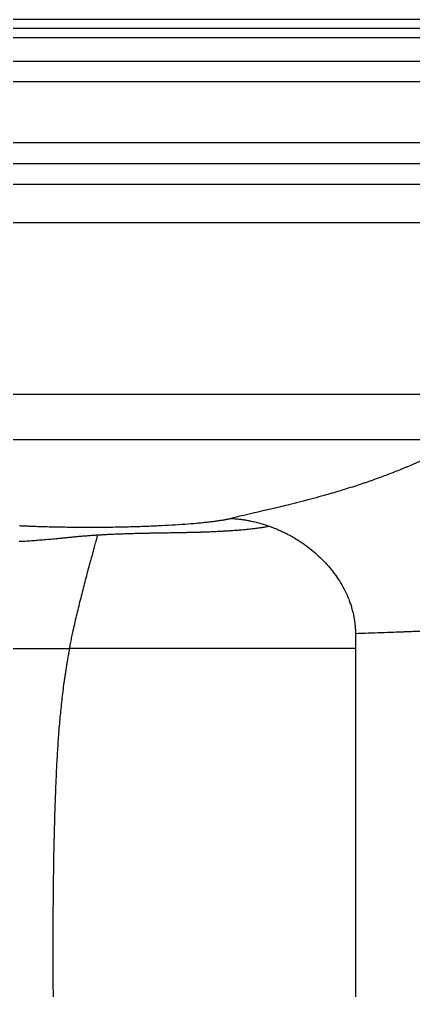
# Model space of a CAD drawing. Extents: x 526 to 610, y 679 to 808.
# Drawn here: x 589.62 to 597.86, y 744.58 to 764.87 of the extents above; entities that cross this region are included whole.
import ezdxf

# ---------------------------------------------------------------- set-up
doc = ezdxf.new("R2010")
doc.units = 0
doc.header["$MEASUREMENT"] = 0
doc.layers.add('1', color=4, linetype='Continuous')

# ---------------------------------------------------------------- blocks, each defined once
blk = doc.blocks.new('JETSETTER LX')
at = {"layer": '1', "color": 4, "linetype": 'Continuous', "lineweight": 25}
blk.add_line((81.118, 67.99), (42.059, 67.99), dxfattribs=at)
at = {"layer": '1', "color": 3, "linetype": 'Continuous', "lineweight": 25}
for p, q in [((42.059, 67.806), (80.7, 67.806)), ((80.424, 67.603), (42.059, 67.602)), ((79.791, 67.112), (42.059, 67.112)), ((42.059, 66.694), (79.282, 66.694)), ((79.047, 65.413), (42.059, 65.413)), ((42.059, 64.983), (79.047, 64.983)), ((60.279, 64.546), (79.047, 64.546)), ((78.391, 63.739), (61.103, 63.739)), ((73.992, 60.154), (61.249, 60.154)), ((72.784, 59.21), (59.696, 59.21))]:
    blk.add_line(p, q, dxfattribs=at)
for points, knots in [([(72.64, 59.135), (72.624, 59.127), (72.591, 59.11), (72.542, 59.085), (72.492, 59.059), (72.442, 59.034), (72.391, 59.009), (72.34, 58.984), (72.289, 58.959), (72.237, 58.933), (72.184, 58.908), (72.13, 58.882), (72.075, 58.856), (72.002, 58.823), (71.912, 58.782), (71.821, 58.741), (71.744, 58.708), (71.684, 58.682), (71.621, 58.655), (71.558, 58.629), (71.496, 58.603), (71.413, 58.569), (71.269, 58.512), (71.088, 58.443), (70.914, 58.38), (70.804, 58.341), (70.724, 58.314), (70.65, 58.289), (70.573, 58.263), (70.464, 58.228), (70.335, 58.187), (70.126, 58.123), (69.9, 58.057), (69.675, 57.995), (69.528, 57.956), (69.419, 57.927), (69.313, 57.9), (69.206, 57.874), (69.078, 57.842), (68.925, 57.806), (68.741, 57.763), (68.548, 57.718), (68.268, 57.652), (68.055, 57.602), (67.91, 57.568)], [0, 0, 0, 0, 0.015837, 0.031661, 0.047471, 0.063267, 0.079051, 0.094823, 0.110582, 0.126328, 0.142179, 0.158017, 0.174616, 0.190768, 0.221337, 0.251861, 0.267476, 0.284133, 0.300927, 0.317709, 0.333792, 0.349725, 0.381138, 0.442157, 0.479907, 0.500777, 0.515908, 0.532115, 0.548689, 0.564919, 0.599881, 0.62736, 0.688119, 0.726891, 0.74722, 0.764418, 0.782211, 0.799857, 0.816779, 0.843602, 0.871073, 0.90143, 0.933037, 1, 1, 1, 1]), ([(63.489, 57.418), (63.499, 57.417), (63.518, 57.416), (63.548, 57.415), (63.578, 57.413), (63.608, 57.412), (63.638, 57.411), (63.668, 57.41), (63.699, 57.408), (63.73, 57.407), (63.761, 57.406), (63.833, 57.403), (63.948, 57.399), (64.108, 57.395), (64.271, 57.391), (64.436, 57.389), (64.603, 57.387), (64.826, 57.385), (65.107, 57.385), (65.441, 57.388), (65.716, 57.394), (65.93, 57.4), (66.088, 57.405), (66.242, 57.411), (66.442, 57.419), (66.682, 57.432), (66.951, 57.45), (67.156, 57.466), (67.308, 57.481), (67.416, 57.492), (67.517, 57.504), (67.611, 57.516), (67.698, 57.528), (67.761, 57.539), (67.806, 57.547), (67.834, 57.552), (67.861, 57.557), (67.886, 57.563), (67.902, 57.567), (67.91, 57.568)], [0, 0, 0, 0, 0.006236, 0.012476, 0.01872, 0.024969, 0.031225, 0.037488, 0.04376, 0.05004, 0.056331, 0.062633, 0.093747, 0.125053, 0.156161, 0.187436, 0.218585, 0.249856, 0.312307, 0.374795, 0.437296, 0.46863, 0.499833, 0.531003, 0.562342, 0.624803, 0.687286, 0.749798, 0.78108, 0.812341, 0.84365, 0.87488, 0.906211, 0.937416, 0.949989, 0.962528, 0.975039, 0.987528, 1, 1, 1, 1]), ([(68.717, 57.404), (68.713, 57.403), (68.704, 57.401), (68.688, 57.398), (68.67, 57.394), (68.644, 57.389), (68.614, 57.384), (68.583, 57.379), (68.553, 57.374), (68.521, 57.369), (68.491, 57.365), (68.461, 57.361), (68.425, 57.356), (68.38, 57.351), (68.331, 57.345), (68.275, 57.339), (68.213, 57.333), (68.151, 57.327), (68.098, 57.322), (68.036, 57.318), (67.955, 57.312), (67.87, 57.306), (67.809, 57.302), (67.776, 57.3), (67.745, 57.298), (67.705, 57.296), (67.639, 57.292), (67.567, 57.288), (67.494, 57.285), (67.434, 57.283), (67.38, 57.281), (67.337, 57.279), (67.304, 57.278), (67.279, 57.278), (67.257, 57.277), (67.236, 57.276), (67.203, 57.275), (67.161, 57.274), (67.103, 57.273), (67.037, 57.271), (66.957, 57.27), (66.875, 57.268), (66.812, 57.267), (66.764, 57.266), (66.72, 57.265), (66.666, 57.264), (66.601, 57.263), (66.526, 57.262), (66.442, 57.261), (66.355, 57.259), (66.288, 57.258), (66.236, 57.257), (66.18, 57.256), (66.106, 57.255), (66.026, 57.253), (65.968, 57.251), (65.902, 57.25), (65.819, 57.247), (65.729, 57.245), (65.671, 57.243), (65.627, 57.241), (65.572, 57.239), (65.498, 57.236), (65.423, 57.233), (65.347, 57.23), (65.282, 57.226), (65.226, 57.223), (65.178, 57.22), (65.145, 57.218), (65.127, 57.217)], [0, 0, 0, 0, 0.007349, 0.016179, 0.02649, 0.038283, 0.057878, 0.071878, 0.084674, 0.100795, 0.115446, 0.125008, 0.140687, 0.160471, 0.180932, 0.199217, 0.22518, 0.250007, 0.264683, 0.280133, 0.312349, 0.344642, 0.360187, 0.368677, 0.374996, 0.387796, 0.40374, 0.433341, 0.44887, 0.465019, 0.482022, 0.492594, 0.500009, 0.507992, 0.512745, 0.517238, 0.523948, 0.538654, 0.549597, 0.568143, 0.58871, 0.609373, 0.628205, 0.634855, 0.644388, 0.659239, 0.674043, 0.690086, 0.71194, 0.731921, 0.750014, 0.758052, 0.767228, 0.787537, 0.808024, 0.820238, 0.826263, 0.851539, 0.875015, 0.88519, 0.888888, 0.90399, 0.920668, 0.936427, 0.952812, 0.969402, 0.978341, 0.988542, 1, 1, 1, 1]), ([(67.91, 57.568), (67.92, 57.568), (67.939, 57.567), (67.969, 57.565), (67.998, 57.563), (68.028, 57.56), (68.059, 57.557), (68.089, 57.553), (68.12, 57.549), (68.151, 57.545), (68.183, 57.541), (68.214, 57.535), (68.246, 57.53), (68.279, 57.524), (68.334, 57.513), (68.412, 57.496), (68.496, 57.474), (68.564, 57.455), (68.614, 57.439), (68.665, 57.423), (68.7, 57.41), (68.717, 57.404)], [0, 0, 0, 0, 0.03694, 0.074124, 0.111557, 0.14924, 0.187175, 0.225366, 0.263814, 0.302521, 0.34149, 0.380722, 0.420219, 0.459983, 0.500015, 0.622573, 0.749983, 0.81004, 0.871721, 0.935037, 1, 1, 1, 1]), ([(68.717, 57.404), (68.727, 57.401), (68.746, 57.394), (68.774, 57.383), (68.804, 57.372), (68.833, 57.36), (68.864, 57.348), (68.912, 57.327), (68.98, 57.297), (69.062, 57.257), (69.149, 57.211), (69.261, 57.148), (69.402, 57.059), (69.559, 56.944), (69.711, 56.817), (69.851, 56.682), (69.983, 56.535), (70.101, 56.384), (70.208, 56.221), (70.3, 56.053), (70.365, 55.907), (70.408, 55.79), (70.436, 55.7), (70.461, 55.61), (70.479, 55.525), (70.493, 55.447), (70.501, 55.384), (70.507, 55.331), (70.51, 55.288), (70.513, 55.245), (70.514, 55.202), (70.514, 55.174), (70.514, 55.16)], [0, 0, 0, 0, 0.009848, 0.019923, 0.030226, 0.040758, 0.051518, 0.062509, 0.092066, 0.125017, 0.151482, 0.187525, 0.250025, 0.312526, 0.375024, 0.440407, 0.500018, 0.564523, 0.62501, 0.688881, 0.749992, 0.78151, 0.81249, 0.843824, 0.874985, 0.900027, 0.924991, 0.939951, 0.954929, 0.969926, 0.984949, 1, 1, 1, 1]), ([(65.127, 57.217), (65.116, 57.216), (65.093, 57.215), (65.057, 57.213), (65.016, 57.21), (64.968, 57.206), (64.898, 57.201), (64.81, 57.194), (64.711, 57.186), (64.62, 57.177), (64.535, 57.168), (64.452, 57.16), (64.369, 57.152), (64.267, 57.142), (64.148, 57.131), (64.011, 57.119), (63.899, 57.109), (63.809, 57.103), (63.741, 57.098), (63.675, 57.093), (63.609, 57.089), (63.544, 57.086), (63.502, 57.084), (63.481, 57.083)], [0, 0, 0, 0, 0.019964, 0.040779, 0.062437, 0.093846, 0.124854, 0.186756, 0.249696, 0.300171, 0.350375, 0.400332, 0.450058, 0.499593, 0.583935, 0.667305, 0.749812, 0.792397, 0.834611, 0.876465, 0.917972, 0.959146, 1, 1, 1, 1]), ([(64.537, 54.85), (64.54, 54.868), (64.547, 54.903), (64.558, 54.957), (64.569, 55.013), (64.581, 55.07), (64.594, 55.13), (64.609, 55.198), (64.626, 55.276), (64.651, 55.389), (64.684, 55.533), (64.725, 55.702), (64.766, 55.871), (64.809, 56.038), (64.852, 56.205), (64.895, 56.367), (64.937, 56.526), (64.978, 56.675), (65.011, 56.794), (65.035, 56.882), (65.053, 56.945), (65.069, 57.004), (65.081, 57.048), (65.09, 57.081), (65.097, 57.104), (65.103, 57.127), (65.108, 57.147), (65.114, 57.167), (65.118, 57.185), (65.123, 57.202), (65.125, 57.212), (65.127, 57.217)], [0, 0, 0, 0, 0.019018, 0.038766, 0.059242, 0.080444, 0.102369, 0.125012, 0.154844, 0.187518, 0.250024, 0.312529, 0.375035, 0.437543, 0.500041, 0.564398, 0.625036, 0.689286, 0.750005, 0.781857, 0.813293, 0.844323, 0.874995, 0.890425, 0.905884, 0.921385, 0.936943, 0.952569, 0.968276, 0.984077, 1, 1, 1, 1]), ([(77.262, 55.625), (77.235, 55.621), (77.181, 55.614), (77.101, 55.604), (77.021, 55.595), (76.943, 55.585), (76.864, 55.576), (76.787, 55.567), (76.71, 55.558), (76.549, 55.539), (76.305, 55.513), (75.965, 55.477), (75.616, 55.444), (75.249, 55.411), (74.869, 55.38), (74.325, 55.339), (73.608, 55.292), (72.89, 55.254), (72.417, 55.231), (72.242, 55.224), (72.065, 55.216), (71.901, 55.209), (71.722, 55.203), (71.608, 55.199), (71.474, 55.194), (71.295, 55.188), (70.962, 55.176), (70.693, 55.166), (70.514, 55.16)], [0, 0, 0, 0, 0.016369, 0.032508, 0.048416, 0.064093, 0.07954, 0.094757, 0.109743, 0.124498, 0.188261, 0.249262, 0.312901, 0.374291, 0.43798, 0.499581, 0.629351, 0.750848, 0.782277, 0.803292, 0.813838, 0.845039, 0.860404, 0.875793, 0.884464, 0.90683, 0.937919, 1, 1, 1, 1]), ([(70.514, 55.16), (70.514, 55.134), (70.514, 55.083), (70.514, 55.005), (70.514, 54.928), (70.514, 54.876), (70.514, 54.85)], [0, 0, 0, 0, 0.25, 0.5, 0.751643, 1, 1, 1, 1]), ([(59.199, 54.85), (59.246, 54.85), (59.339, 54.85), (59.479, 54.85), (59.619, 54.85), (59.759, 54.85), (59.9, 54.85), (60.041, 54.85), (60.206, 54.85), (60.421, 54.85), (60.749, 54.85), (61.171, 54.85), (61.576, 54.85), (61.9, 54.85), (62.145, 54.85), (62.336, 54.85), (62.469, 54.85), (62.531, 54.85), (62.596, 54.85), (62.715, 54.851), (62.86, 54.851), (63.046, 54.85), (63.254, 54.85), (63.547, 54.85), (63.856, 54.85), (64.138, 54.85), (64.351, 54.85), (64.479, 54.85), (64.537, 54.85)], [0, 0, 0, 0, 0.025563, 0.051205, 0.076933, 0.10275, 0.128663, 0.154676, 0.180791, 0.22043, 0.273615, 0.363298, 0.456167, 0.499999, 0.545706, 0.594181, 0.60754, 0.620897, 0.629196, 0.644265, 0.688043, 0.711277, 0.750001, 0.80602, 0.877797, 0.926337, 0.967068, 1, 1, 1, 1]), ([(64.537, 54.85), (64.534, 54.834), (64.527, 54.801), (64.518, 54.752), (64.509, 54.703), (64.5, 54.655), (64.492, 54.606), (64.484, 54.558), (64.476, 54.511), (64.468, 54.463), (64.46, 54.416), (64.453, 54.37), (64.446, 54.323), (64.439, 54.278), (64.433, 54.232), (64.426, 54.187), (64.413, 54.095), (64.395, 53.957), (64.373, 53.774), (64.354, 53.593), (64.33, 53.351), (64.304, 53.046), (64.284, 52.738), (64.27, 52.493), (64.261, 52.307), (64.252, 52.121), (64.237, 51.753), (64.218, 51.197), (64.202, 50.457), (64.193, 49.713), (64.188, 48.973), (64.188, 48.234), (64.193, 47.496), (64.203, 46.761), (64.216, 46.149), (64.23, 45.663), (64.241, 45.359), (64.251, 45.116), (64.259, 44.949), (64.266, 44.802), (64.272, 44.681), (64.283, 44.486), (64.301, 44.21), (64.324, 43.936), (64.342, 43.748), (64.351, 43.647), (64.362, 43.546), (64.373, 43.445), (64.385, 43.342), (64.398, 43.238), (64.407, 43.169), (64.412, 43.135)], [0, 0, 0, 0, 0.00448, 0.008921, 0.013324, 0.017689, 0.022015, 0.026302, 0.030551, 0.034762, 0.038934, 0.043068, 0.047163, 0.05122, 0.055238, 0.059217, 0.063158, 0.079434, 0.095382, 0.110998, 0.126282, 0.158155, 0.189359, 0.205119, 0.220876, 0.236845, 0.252374, 0.314648, 0.378151, 0.440565, 0.503482, 0.565945, 0.628256, 0.690792, 0.752516, 0.783676, 0.814493, 0.829925, 0.845451, 0.85709, 0.867403, 0.876392, 0.906806, 0.938217, 0.946768, 0.955411, 0.964145, 0.972972, 0.98189, 0.990899, 1, 1, 1, 1]), ([(70.514, 54.85), (70.382, 54.85), (70.078, 54.85), (69.517, 54.85), (69.075, 54.85), (68.72, 54.85), (68.598, 54.85), (68.345, 54.85), (68.215, 54.85), (67.947, 54.85), (67.672, 54.85), (67.24, 54.85), (66.79, 54.85), (66.327, 54.85), (65.859, 54.85), (65.397, 54.85), (64.951, 54.85), (64.671, 54.85), (64.537, 54.85)], [0, 0, 0, 0, 0.125, 0.25, 0.375, 0.375, 0.4375, 0.4375, 0.5, 0.5, 0.5625, 0.625, 0.6875, 0.75, 0.8125, 0.875, 0.9375, 1, 1, 1, 1]), ([(70.514, 54.85), (70.514, 54.825), (70.514, 54.775), (70.514, 54.699), (70.514, 54.623), (70.514, 54.547), (70.514, 54.471), (70.514, 54.395), (70.514, 54.319), (70.514, 54.243), (70.514, 54.167), (70.514, 54.09), (70.514, 54.014), (70.514, 53.938), (70.514, 53.862), (70.514, 53.785), (70.514, 53.709), (70.514, 53.632), (70.514, 53.556), (70.514, 53.387), (70.514, 53.125), (70.514, 52.768), (70.514, 52.411), (70.514, 51.929), (70.514, 51.32), (70.514, 50.578), (70.514, 49.83), (70.514, 49.2), (70.514, 48.696), (70.514, 48.316), (70.514, 47.937), (70.514, 47.431), (70.514, 46.8), (70.514, 46.174), (70.514, 45.677), (70.514, 45.307), (70.514, 44.937), (70.514, 44.643), (70.514, 44.425), (70.514, 44.281), (70.514, 44.138), (70.514, 43.994), (70.514, 43.851), (70.514, 43.708), (70.514, 43.564), (70.514, 43.421), (70.514, 43.278), (70.514, 43.182), (70.514, 43.135)], [0, 0, 0, 0, 0.006979, 0.013944, 0.020896, 0.027835, 0.034761, 0.041675, 0.048576, 0.055465, 0.062342, 0.069207, 0.076061, 0.082904, 0.089736, 0.096558, 0.103369, 0.11017, 0.116961, 0.123743, 0.155046, 0.186116, 0.216979, 0.247664, 0.310063, 0.371883, 0.434303, 0.496536, 0.527785, 0.559071, 0.590378, 0.62175, 0.684368, 0.747468, 0.778711, 0.810133, 0.841755, 0.873597, 0.886041, 0.898527, 0.911053, 0.923623, 0.936237, 0.948895, 0.9616, 0.974352, 0.987151, 1, 1, 1, 1])]:
    blk.add_open_spline(points, degree=3, knots=knots, dxfattribs=at)

msp = doc.modelspace()

# ---------------------------------------------------------------- block references
at = {"layer": '1'}
msp.add_blockref('JETSETTER LX', (526.127, 696.877), dxfattribs=at)

doc.saveas('drawing.dxf')
